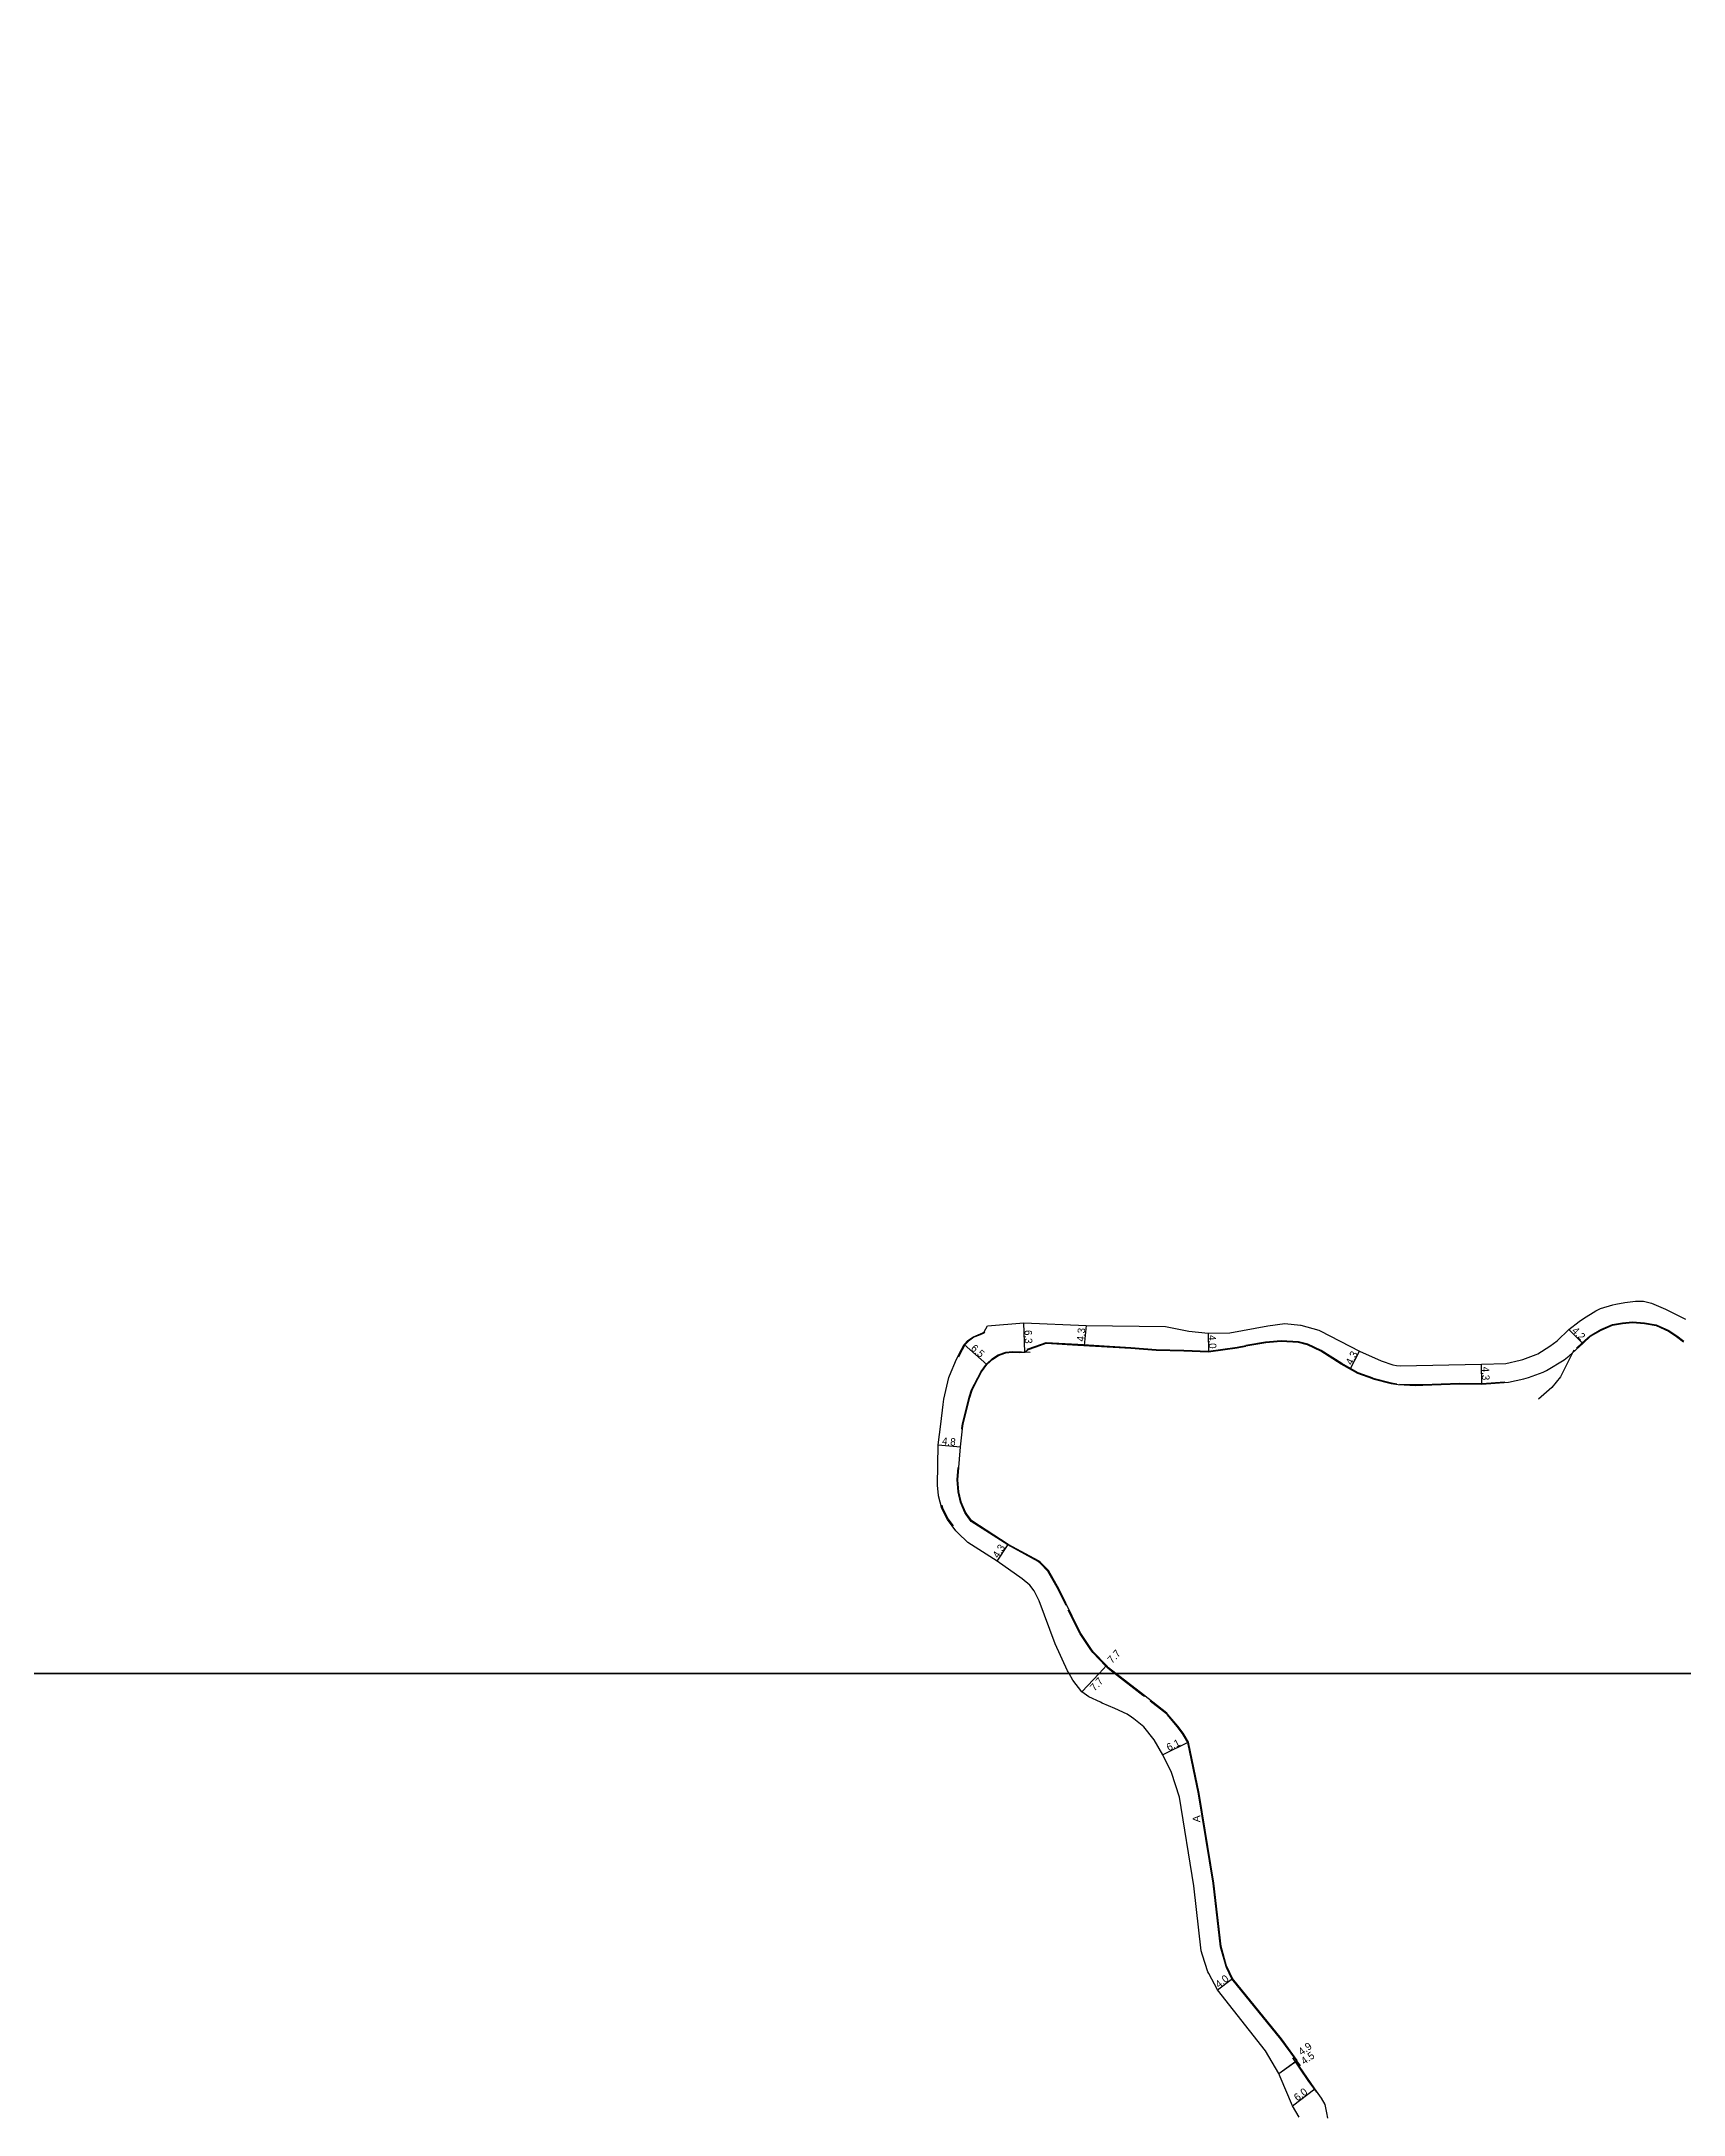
# Model space of a CAD drawing. Header units: metres. Extents: x -28000 to -23998, y -90000 to -87000.
# Drawn here: x -27081.7 to -26730.4, y -87694.4 to -87250.8 of the extents above; entities that cross this region are included whole.
import ezdxf

# ---------------------------------------------------------------- set-up
doc = ezdxf.new("R2010")
doc.units = ezdxf.units.M
doc.header["$LTSCALE"] = 2.5
for name, color, linetype in [('図郭', 7, 'Continuous'), ('幅員', 7, 'Continuous'), ('歩道・分離帯・安全施設', 7, 'Continuous'), ('舗装', 7, 'Continuous'), ('道路', 7, 'Continuous')]:
    doc.layers.add(name, color=color, linetype=linetype)
doc.styles.get("Standard").update_dxf_attribs({"font": ''})
doc.styles.get('Standard').set_extended_font_data('@MS PGothic')

msp = doc.modelspace()

# ---------------------------------------------------------------- linework, layer by layer
at = {"layer": '図郭'}
for points in [[(-27200, -87600), (-26400, -87600), (-26400, -87000), (-27200, -87000)], [(-27200, -88200), (-26400, -88200), (-26400, -87600), (-27200, -87600)]]:
    msp.add_lwpolyline(points, close=True, dxfattribs=at)
at = {"layer": '幅員', "flags": 128}
for points in [[(-26871.36, -87531.28), (-26871.58, -87524.98)], [(-26858.24, -87525.52), (-26858.62, -87529.8)], [(-26879.44, -87533.89), (-26884.33, -87529.61)], [(-26832.15, -87527.2), (-26832.02, -87531.2)], [(-26754.98, -87526.43), (-26751.97, -87529.36)], [(-26801.72, -87534.89), (-26799.76, -87531.05)], [(-26773.58, -87538.12), (-26773.67, -87533.82)], [(-26889.91, -87551.06), (-26885.13, -87551.49)], [(-26877.23, -87576), (-26874.93, -87572.37)], [(-26859.11, -87603.92), (-26855.47, -87600)], [(-26855.47, -87600), (-26853.9, -87598.31)], [(-26836.33, -87614.7), (-26841.8, -87617.39)], [(-26830.09, -87667.72), (-26826.92, -87665.28)], [(-26817.01, -87685.63), (-26813.07, -87682.8)], [(-26817.01, -87685.63), (-26813.36, -87683)], [(-26814.08, -87692.54), (-26809.3, -87688.92)]]:
    msp.add_lwpolyline(points, dxfattribs=at)
at = {"layer": '歩道・分離帯・安全施設', "flags": 128}
for points in [[(-26753.32, -87530.42), (-26752.07, -87529.25), (-26750.41, -87527.73), (-26748.13, -87526.4), (-26745.64, -87525.36), (-26743.49, -87524.97), (-26741.34, -87524.75), (-26738.77, -87524.99), (-26736.25, -87525.39), (-26733.57, -87526.64), (-26731.85, -87527.75), (-26730.33, -87528.88)], [(-26879.91, -87527.01), (-26880.23, -87527.25), (-26881.27, -87527.65), (-26882.26, -87528.07), (-26883.4, -87528.89), (-26884.21, -87529.7), (-26884.78, -87530.72), (-26885.56, -87532.29)], [(-26870.82, -87530.6), (-26868.96, -87529.99), (-26866.78, -87529.16), (-26860, -87529.57), (-26848.66, -87530.26)], [(-26848.66, -87530.26), (-26843.22, -87530.7), (-26837.32, -87530.8), (-26832.03, -87531.05), (-26825.92, -87530.19), (-26824.06, -87529.8)], [(-26796.85, -87536.82), (-26800.05, -87535.66), (-26803.55, -87533.68), (-26807.95, -87530.92), (-26810.79, -87529.55), (-26812.78, -87529.05), (-26816.47, -87528.82), (-26819.82, -87529.12), (-26824.06, -87529.8)], [(-26884.68, -87546.63), (-26883.25, -87540.89), (-26882.72, -87539.32), (-26881.43, -87536.72), (-26880.71, -87535.35), (-26879.55, -87533.79), (-26878.26, -87532.6), (-26877.02, -87531.8), (-26875.4, -87531.22), (-26874.02, -87531.12), (-26872.04, -87531.2), (-26870.21, -87531.22)], [(-26753.85, -87530.8), (-26756.77, -87536.52), (-26758.58, -87538.83), (-26761.47, -87541.29)], [(-26796.85, -87536.82), (-26792.91, -87537.83), (-26791.78, -87538)], [(-26791.15, -87538.06), (-26787.68, -87538.2), (-26786.17, -87538.15), (-26782.29, -87537.99), (-26778.35, -87537.89), (-26773.59, -87537.97), (-26768.63, -87537.59)], [(-26884.85, -87547.75), (-26884.76, -87546.97), (-26884.68, -87546.63)], [(-26862.5, -87585.48), (-26864.16, -87582.09), (-26866.43, -87578.08), (-26868.07, -87576.39), (-26868.43, -87576.08), (-26868.5, -87576.02), (-26875.01, -87572.5), (-26882.81, -87567.47), (-26883.88, -87566.02), (-26884.16, -87565.53), (-26885.1, -87563.38), (-26885.12, -87563.33), (-26885.62, -87561.16), (-26885.82, -87558.59), (-26885.62, -87555.93)], [(-26889.12, -87563.99), (-26888.95, -87564.65), (-26887.72, -87566.99), (-26886.69, -87568.41)], [(-26852.14, -87600), (-26853.52, -87598.94), (-26854.01, -87598.41), (-26856.8, -87595.48), (-26857.2, -87594.98), (-26859.48, -87591.52), (-26859.94, -87590.71), (-26862.04, -87586.43)], [(-26845.77, -87604.93), (-26846.07, -87604.69), (-26852.14, -87600)], [(-26812.37, -87683.97), (-26816.54, -87678.25), (-26827.05, -87665.36), (-26828.21, -87662.94), (-26828.3, -87662.71), (-26829.5, -87658.47), (-26831.06, -87644.88), (-26834.16, -87625.74), (-26836.47, -87614.75), (-26837.36, -87613.19), (-26837.6, -87612.85), (-26838.73, -87611.38), (-26840.82, -87608.88), (-26841.06, -87608.64), (-26844.5, -87605.92)], [(-26814.04, -87682.26), (-26810.81, -87687.07), (-26808.96, -87689.63)]]:
    msp.add_lwpolyline(points, dxfattribs=at)
at = {"layer": '道路', "flags": 128}
for points in [[(-26889.34, -87546.63), (-26888.81, -87542.48), (-26888.64, -87541.31), (-26887.57, -87536.66), (-26887.46, -87536.3), (-26885.94, -87532.71), (-26884.91, -87530.65), (-26884.33, -87529.61), (-26883.5, -87528.77), (-26882.33, -87527.94), (-26881.32, -87527.51), (-26880.3, -87527.11), (-26880.03, -87526.91), (-26879.34, -87525.63), (-26871.58, -87524.98), (-26858.24, -87525.52), (-26841.27, -87525.74), (-26836.28, -87526.73), (-26832.15, -87527.2), (-26827.47, -87527.12), (-26819.33, -87525.6), (-26815.72, -87525.14), (-26812.38, -87525.44), (-26812.32, -87525.45), (-26808.43, -87526.53), (-26808.12, -87526.65), (-26799.76, -87531.05), (-26795.14, -87533.11), (-26792.6, -87533.95), (-26791.84, -87534.09), (-26791.03, -87534.19), (-26773.67, -87533.82), (-26768.4, -87533.7), (-26765.35, -87532.99), (-26764.77, -87532.81), (-26761.91, -87531.77), (-26761.56, -87531.6), (-26759, -87529.96), (-26757.42, -87528.8), (-26754.98, -87526.43), (-26752.72, -87524.67), (-26751.84, -87524.04), (-26749.15, -87522.39), (-26748.15, -87521.92), (-26745.53, -87521.11), (-26744.87, -87520.95), (-26742.95, -87520.61), (-26740.7, -87520.3), (-26738.96, -87520.3), (-26737.29, -87520.78), (-26734.28, -87522.03), (-26729.96, -87524.18)], [(-26751.97, -87529.36), (-26750.32, -87527.85), (-26748.06, -87526.53), (-26745.59, -87525.5), (-26743.47, -87525.11), (-26741.34, -87524.9), (-26738.79, -87525.14), (-26736.3, -87525.54), (-26733.64, -87526.77), (-26731.93, -87527.87), (-26730.42, -87529)], [(-26870.78, -87530.74), (-26868.91, -87530.13), (-26866.76, -87529.31), (-26860.01, -87529.72), (-26848.67, -87530.41)], [(-26848.67, -87530.41), (-26843.23, -87530.85), (-26837.33, -87530.95), (-26832.02, -87531.2), (-26825.89, -87530.34), (-26824.03, -87529.95)], [(-26796.9, -87536.96), (-26800.11, -87535.8), (-26803.63, -87533.81), (-26808.02, -87531.05), (-26810.84, -87529.69), (-26812.81, -87529.2), (-26816.47, -87528.97), (-26819.8, -87529.27), (-26824.03, -87529.95)], [(-26796.9, -87536.96), (-26792.94, -87537.98), (-26791.44, -87538.2), (-26787.68, -87538.35), (-26786.16, -87538.3), (-26782.28, -87538.14), (-26778.35, -87538.04), (-26773.58, -87538.12), (-26767.88, -87537.68), (-26764.56, -87536.94), (-26763.58, -87536.64), (-26760.45, -87535.52), (-26759.75, -87535.19), (-26755.96, -87532.88), (-26754.89, -87532.06), (-26751.97, -87529.36)], [(-26884.52, -87546.63), (-26883.1, -87540.93), (-26882.58, -87539.38), (-26881.29, -87536.79), (-26880.58, -87535.43), (-26879.44, -87533.89), (-26878.17, -87532.72), (-26876.96, -87531.93), (-26875.37, -87531.37), (-26874.02, -87531.27), (-26872.54, -87531.3), (-26871.36, -87531.28), (-26870.78, -87530.74)], [(-26861.88, -87600), (-26862.23, -87599.41), (-26864.88, -87593.63), (-26868.26, -87584.47), (-26869.36, -87582.34), (-26870.26, -87581.09), (-26871.9, -87579.78), (-26877.23, -87576), (-26883.56, -87571.99), (-26885.7, -87569.92), (-26885.98, -87569.62), (-26886.1, -87569.48), (-26887.85, -87567.07), (-26889.08, -87564.71), (-26889.09, -87564.68), (-26889.79, -87562.01), (-26889.81, -87561.9), (-26890.03, -87559.74), (-26889.91, -87551.06), (-26889.34, -87546.63)], [(-26851.89, -87600), (-26853.42, -87598.83), (-26853.9, -87598.31), (-26856.69, -87595.38), (-26857.08, -87594.89), (-26859.35, -87591.44), (-26859.81, -87590.64), (-26864.02, -87582.02), (-26866.31, -87577.99), (-26867.97, -87576.28), (-26868.33, -87575.97), (-26868.42, -87575.9), (-26874.93, -87572.37), (-26882.71, -87567.36), (-26883.75, -87565.94), (-26884.02, -87565.46), (-26884.97, -87563.32), (-26884.98, -87563.29), (-26885.47, -87561.13), (-26885.67, -87558.59), (-26885.13, -87551.49), (-26884.62, -87547), (-26884.52, -87546.63)], [(-26812.66, -87694.94), (-26814.08, -87692.54), (-26816.71, -87686.31), (-26817.01, -87685.63), (-26819.87, -87680.73), (-26830.09, -87667.72), (-26832, -87664.24), (-26832.17, -87663.87), (-26833.35, -87660.29), (-26833.58, -87659.33), (-26835.17, -87645.45), (-26838.24, -87626.5), (-26839.96, -87621.18), (-26841.8, -87617.39), (-26843.67, -87614.21), (-26845.89, -87611.41), (-26848.01, -87609.69), (-26848.52, -87609.33), (-26849.47, -87608.74), (-26852.1, -87607.5), (-26854.77, -87606.33), (-26855.17, -87606.11), (-26857.63, -87604.99), (-26859.11, -87603.92), (-26861.04, -87601.45), (-26861.88, -87600)], [(-26806.53, -87695.13), (-26806.74, -87694), (-26807.1, -87692.25), (-26807.86, -87690.86), (-26809.3, -87688.92), (-26813.36, -87683), (-26813.07, -87682.8), (-26816.42, -87678.16), (-26826.92, -87665.28), (-26828.08, -87662.88), (-26828.16, -87662.66), (-26829.35, -87658.44), (-26830.91, -87644.86), (-26834.01, -87625.72), (-26836.33, -87614.7), (-26837.24, -87613.11), (-26837.48, -87612.76), (-26838.61, -87611.28), (-26840.71, -87608.78), (-26840.96, -87608.53), (-26845.98, -87604.57), (-26851.89, -87600)]]:
    msp.add_lwpolyline(points, dxfattribs=at)

# ---------------------------------------------------------------- texts
at = {"layer": '幅員'}
for s, rotation, p in [('4.3', 84.9192, (-26858.66, -87529.04)), ('4.2', 315.7946, (-26754.45, -87526.82)), ('6.5', 318.7698, (-26883.02, -87530.62)), ('6.3', 271.9536, (-26871.42, -87526.53)), ('4.0', 271.8907, (-26832.04, -87527.6)), ('4.3', 62.9963, (-26801.38, -87534.14)), ('4.3', 271.2276, (-26773.56, -87534.37)), ('4.8', 354.8706, (-26889.1, -87551.03)), ('4.3', 57.6467, (-26877.02, -87575.48)), ('7.7', 47.1223, (-26852.66, -87597.97)), ('7.7', 47.1223, (-26856.39, -87603.91)), ('6.1', 26.1333, (-26840.54, -87616.66)), ('4.0', 37.6455, (-26829.84, -87667.4)), ('4.9', 35.7399, (-26812.12, -87681.81)), ('4.5', 35.7399, (-26811.55, -87683.81)), ('6.0', 37.1424, (-26813.02, -87691.61))]:
    msp.add_text(s, height=1.6, rotation=rotation, dxfattribs=at).set_placement(p)
at = {"layer": '舗装'}
msp.add_text('Ａ', height=1.6, dxfattribs=at).set_placement((-26835.72, -87631.94))

doc.saveas('drawing.dxf')
